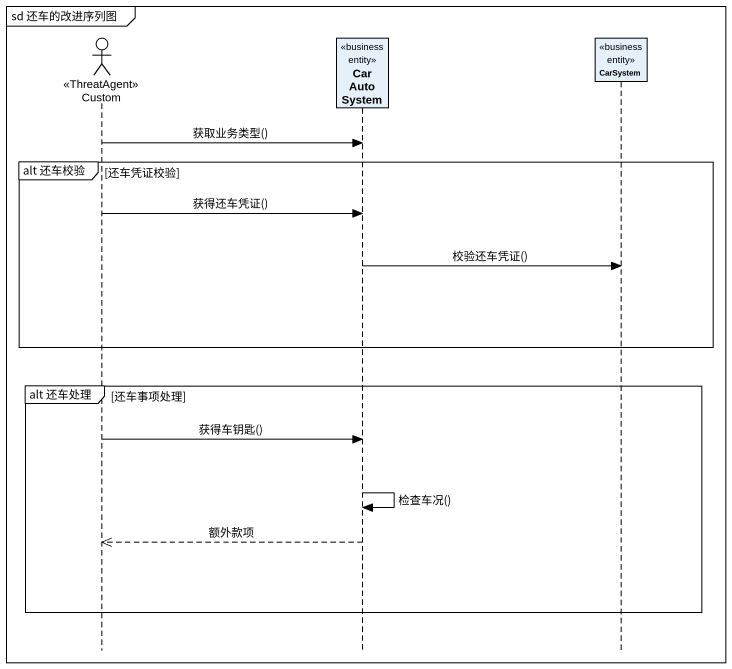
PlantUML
@startuml
mainframe sd 还车的改进序列图
hide footbox
actor Custom <<ThreatAgent>>
participant CarAutoSystem <<business entity>>
participant CarSystem <<business entity>>

Custom -> CarAutoSystem : 获取业务类型()
group alt 还车校验 [还车凭证校验]
  Custom -> CarAutoSystem : 获得还车凭证()
  CarAutoSystem -> CarSystem : 校验还车凭证()
end
group alt 还车处理 [还车事项处理]
  Custom -> CarAutoSystem : 获得车钥匙()
  CarAutoSystem -> CarAutoSystem : 检查车况()
  CarAutoSystem -->> Custom : 额外款项
end
@enduml
